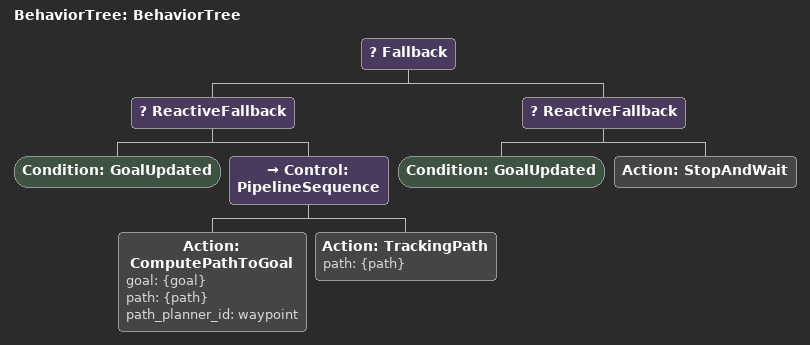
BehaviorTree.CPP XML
<?xml version="1.0"?>
<root main_tree_to_execute="BehaviorTree">
    <BehaviorTree ID="BehaviorTree">
        <Fallback>
            <ReactiveFallback>
                <Condition ID="GoalUpdated"/>
                <Control ID="PipelineSequence">
                    <Action ID="ComputePathToGoal" goal="{goal}" path="{path}" path_planner_id="waypoint"/>
                    <Action ID="TrackingPath" path="{path}"/>
                </Control>
            </ReactiveFallback>
            <ReactiveFallback>
                <Condition ID="GoalUpdated"/>
                <Action ID="StopAndWait"/>
            </ReactiveFallback>
        </Fallback>
    </BehaviorTree>
</root>
